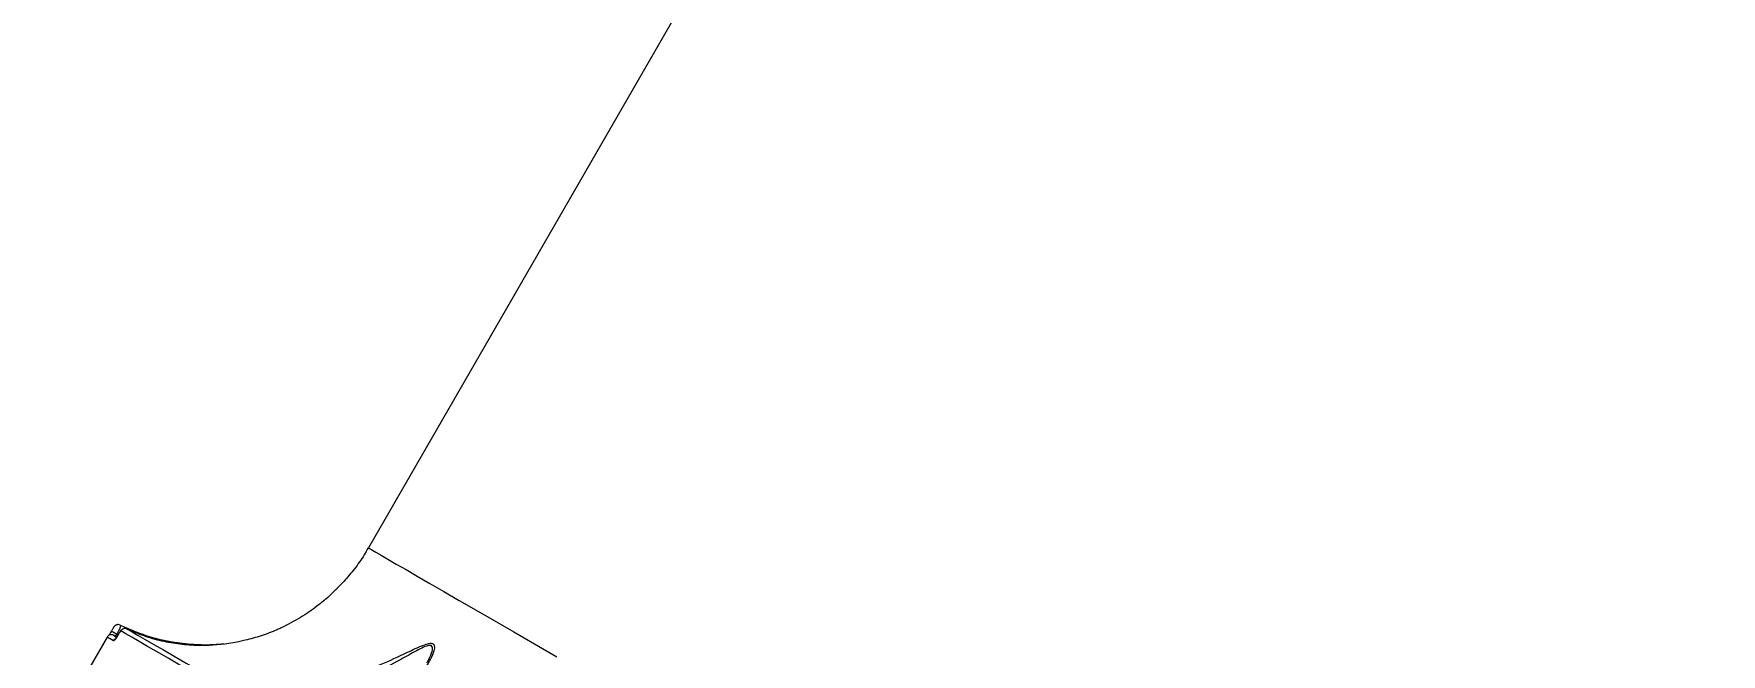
# Model space of a CAD drawing. Header units: millimetres. Extents: x -6006 to 5875, y -6399 to 6717.
# Drawn here: x 1345.5 to 1698.3, y 1281.6 to 1411.2 of the extents above; entities that cross this region are included whole.
import ezdxf

# ---------------------------------------------------------------- set-up
doc = ezdxf.new("R2010")
doc.units = ezdxf.units.MM
for name, color, linetype in [('DIKOM_ОБЪЕКТ', 7, 'Continuous'), ('DIKOM_РАЗМЕР_ЗОНА', 7, 'Continuous'), ('DIKOM_РАЗМЕР_ОБЪЕКТА', 7, 'Continuous')]:
    doc.layers.add(name, color=color, linetype=linetype)
doc.styles.add('style1', font='arial.ttf', dxfattribs={"width": 0.8})
doc.dimstyles.new('1-50', dxfattribs={"dimtxt": 300, "dimasz": 200, "dimexe": 100, "dimexo": 0, "dimgap": 100, "dimtad": 0, "dimdec": 0, "dimtxsty": 'style1', "dimcen": 0, "dimclrd": 7, "dimclre": 7, "dimadec": 1, "dimazin": 2, "dimtfac": 1, "dimtdec": 0, "dimtmove": 1, "dimatfit": 3, "dimfxl": 0, "dimlwd": 25, "dimlwe": 18, "dimarcsym": 0})

# ---------------------------------------------------------------- blocks, each defined once
blk = doc.blocks.new('*D15')
at = {"layer": 'Defpoints', "color": 0, "transparency": 16777216}
for p in [(-4354.46, 4593.05), (3409.28, 4593.05), (-1328.61, -3571.89)]:
    blk.add_point(p, dxfattribs=at)
at = {"layer": 'DIKOM_РАЗМЕР_ОБЪЕКТА', "color": 7, "lineweight": 18, "transparency": 16777216}
for p, q in [((3409.28, 4593.05), (-4454.46, 4593.05)), ((-1328.61, -3571.89), (-4454.46, -3571.89))]:
    blk.add_line(p, q, dxfattribs=at)
at = {"layer": 'DIKOM_РАЗМЕР_ОБЪЕКТА', "color": 7, "lineweight": 25, "transparency": 16777216}
for p, q in [((-4354.46, 4393.05), (-4354.46, 968.7)), ((-4354.46, -3371.89), (-4354.46, 52.46))]:
    blk.add_line(p, q, dxfattribs=at)
at = {"layer": 'DIKOM_РАЗМЕР_ОБЪЕКТА', "color": 7, "transparency": 16777216}
for points in [[(-4387.8, 4393.05), (-4321.13, 4393.05), (-4354.46, 4593.05)], [(-4387.8, -3371.89), (-4321.13, -3371.89), (-4354.46, -3571.89)]]:
    blk.add_solid(points, dxfattribs=at)
at = {"layer": 'DIKOM_РАЗМЕР_ОБЪЕКТА', "color": 0, "transparency": 16777216, "insert": (-4354.46, 510.58), "char_height": 300, "attachment_point": 5, "rotation": 90, "style": 'style1'}
blk.add_mtext('8150', dxfattribs=at)
blk = doc.blocks.new('*D16')
at = {"layer": 'Defpoints', "color": 0, "transparency": 16777216}
for p in [(3934.59, 4272.92), (-3710.11, -290.96), (3934.59, -4791.62)]:
    blk.add_point(p, dxfattribs=at)
at = {"layer": 'DIKOM_РАЗМЕР_ОБЪЕКТА', "color": 7, "lineweight": 18, "transparency": 16777216}
for p, q in [((3934.59, 4272.92), (3934.59, -4891.62)), ((-3710.11, -290.96), (-3710.11, -4891.62))]:
    blk.add_line(p, q, dxfattribs=at)
at = {"layer": 'DIKOM_РАЗМЕР_ОБЪЕКТА', "color": 7, "lineweight": 25, "transparency": 16777216}
for p, q in [((-3510.11, -4791.62), (-1432.64, -4791.62)), ((3734.59, -4791.62), (-518.7, -4791.62))]:
    blk.add_line(p, q, dxfattribs=at)
at = {"layer": 'DIKOM_РАЗМЕР_ОБЪЕКТА', "color": 7, "transparency": 16777216}
for points in [[(-3510.11, -4758.29), (-3510.11, -4824.96), (-3710.11, -4791.62)], [(3734.59, -4758.29), (3734.59, -4824.96), (3934.59, -4791.62)]]:
    blk.add_solid(points, dxfattribs=at)
at = {"layer": 'DIKOM_РАЗМЕР_ОБЪЕКТА', "color": 0, "transparency": 16777216, "insert": (-975.67, -4791.62), "char_height": 300, "attachment_point": 5, "style": 'style1'}
blk.add_mtext('7650', dxfattribs=at)
blk = doc.blocks.new('*D14')
at = {"layer": 'Defpoints', "color": 0, "transparency": 16777216}
for p in [(3463.26, 6716.57), (-5809.49, -5571.89), (-1350.38, -5571.89)]:
    blk.add_point(p, dxfattribs=at)
at = {"layer": 'DIKOM_РАЗМЕР_ЗОНА', "color": 7, "lineweight": 18, "transparency": 16777216}
for p, q in [((3463.26, 6716.57), (-5909.49, 6716.57)), ((-1350.38, -5571.89), (-5909.49, -5571.89))]:
    blk.add_line(p, q, dxfattribs=at)
at = {"layer": 'DIKOM_РАЗМЕР_ЗОНА', "color": 7, "lineweight": 25, "transparency": 16777216}
for p, q in [((-5809.49, 6516.57), (-5809.49, 1149.14)), ((-5809.49, -5371.89), (-5809.49, 69.36))]:
    blk.add_line(p, q, dxfattribs=at)
at = {"layer": 'DIKOM_РАЗМЕР_ЗОНА', "color": 7, "transparency": 16777216}
for points in [[(-5842.83, 6516.57), (-5776.16, 6516.57), (-5809.49, 6716.57)], [(-5842.83, -5371.89), (-5776.16, -5371.89), (-5809.49, -5571.89)]]:
    blk.add_solid(points, dxfattribs=at)
at = {"layer": 'DIKOM_РАЗМЕР_ЗОНА', "color": 0, "transparency": 16777216, "insert": (-5809.49, 609.25), "char_height": 300, "attachment_point": 5, "rotation": 90, "style": 'style1'}
blk.add_mtext('12300', dxfattribs=at)
blk = doc.blocks.new('*D13')
at = {"layer": 'Defpoints', "color": 0, "transparency": 16777216}
for p in [(5874.9, 4901.57), (-5210.11, -1293.83), (5874.9, -6202.3)]:
    blk.add_point(p, dxfattribs=at)
at = {"layer": 'DIKOM_РАЗМЕР_ЗОНА', "color": 7, "lineweight": 18, "transparency": 16777216}
for p, q in [((5874.9, 4901.57), (5874.9, -6302.3)), ((-5210.11, -1293.83), (-5210.11, -6302.3))]:
    blk.add_line(p, q, dxfattribs=at)
at = {"layer": 'DIKOM_РАЗМЕР_ЗОНА', "color": 7, "lineweight": 25, "transparency": 16777216}
for p, q in [((-5010.11, -6202.3), (160.46, -6202.3)), ((5674.9, -6202.3), (1240.24, -6202.3))]:
    blk.add_line(p, q, dxfattribs=at)
at = {"layer": 'DIKOM_РАЗМЕР_ЗОНА', "color": 7, "transparency": 16777216}
for points in [[(-5010.11, -6168.97), (-5010.11, -6235.64), (-5210.11, -6202.3)], [(5674.9, -6168.97), (5674.9, -6235.64), (5874.9, -6202.3)]]:
    blk.add_solid(points, dxfattribs=at)
at = {"layer": 'DIKOM_РАЗМЕР_ЗОНА', "color": 0, "transparency": 16777216, "insert": (700.35, -6202.3), "char_height": 300, "attachment_point": 5, "style": 'style1'}
blk.add_mtext('11100', dxfattribs=at)

msp = doc.modelspace()

# ---------------------------------------------------------------- linework, layer by layer
at = {"layer": 'DIKOM_ОБЪЕКТ', "color": 7, "linetype": 'Continuous', "lineweight": 15}
for p, q in [((1600.5, 1624.33), (1415.45, 1303.81)), ((1360.82, 1285.18), (1354.07, 1273.49)), ((1361.73, 1286.42), (1361.72, 1286.4)), ((1362.27, 1285.5), (1362.3, 1285.48)), ((1362.83, 1285.18), (1362.3, 1285.48)), ((1362.89, 1285.76), (1362.87, 1285.73)), ((1362.87, 1285.73), (1363.09, 1285.6)), ((1363.12, 1285.66), (1362.89, 1285.76)), ((1363.14, 1285.69), (1363.09, 1285.6)), ((1363.15, 1285.69), (1363.09, 1285.6)), ((1363.09, 1285.6), (1363.09, 1285.6)), ((1363.14, 1285.69), (1363.15, 1285.69))]:
    msp.add_line(p, q, dxfattribs=at)
at = {"layer": 'DIKOM_ОБЪЕКТ', "color": 7, "linetype": 'Continuous', "lineweight": 15, "flags": 128}
for points in [[(1415.45, 1303.81), (1415.46, 1303.81), (1415.66, 1303.69), (1416.17, 1303.39), (1416.99, 1302.92), (1418.12, 1302.27), (1419.55, 1301.45), (1421.28, 1300.44), (1423.32, 1299.27), (1425.66, 1297.92), (1428.29, 1296.4), (1431.22, 1294.71), (1434.45, 1292.84), (1437.96, 1290.81), (1441.76, 1288.62), (1445.85, 1286.26), (1450.21, 1283.74), (1454.85, 1281.06)], [(1362.2, 1284.38), (1361.79, 1284.62), (1361.46, 1284.81), (1361.19, 1284.97), (1361, 1285.08), (1360.87, 1285.15), (1360.82, 1285.18), (1360.82, 1285.18)], [(1362.87, 1285.73), (1362.67, 1285.85), (1362.46, 1285.97), (1362.26, 1286.08), (1362.07, 1286.19), (1361.92, 1286.28), (1361.81, 1286.34), (1361.74, 1286.38), (1361.72, 1286.4)], [(1362.89, 1285.76), (1362.68, 1285.87), (1362.47, 1286), (1362.27, 1286.11), (1362.09, 1286.22), (1361.94, 1286.31), (1361.82, 1286.37), (1361.75, 1286.41), (1361.73, 1286.42)], [(1362.19, 1285.55), (1362.19, 1285.55), (1362.24, 1285.52), (1362.36, 1285.44), (1362.56, 1285.33), (1362.71, 1285.25)], [(1362.3, 1285.48), (1362.21, 1285.54), (1362.19, 1285.55)], [(1378.81, 1277.75), (1376.07, 1279.33), (1373.57, 1280.78), (1371.31, 1282.08), (1369.3, 1283.24), (1367.54, 1284.26), (1366.02, 1285.14), (1364.74, 1285.87), (1363.72, 1286.46)], [(1365.02, 1286.87), (1366.04, 1286.28), (1367.31, 1285.54), (1368.82, 1284.67), (1370.59, 1283.65), (1372.6, 1282.49), (1374.85, 1281.19), (1377.34, 1279.75), (1380.07, 1278.17)]]:
    msp.add_lwpolyline(points, dxfattribs=at)
at = {"layer": 'DIKOM_ОБЪЕКТ', "color": 7, "linetype": 'Continuous', "lineweight": 15}
for centre, radius, start, end in [((1363.07, 1283.88), 1.01, 123.2697, 149.975), ((1364.58, 1285.97), 0.998, 64.3416, 150.1085)]:
    msp.add_arc(centre, radius, start, end, dxfattribs=at)
for points, knots in [([(1415.42, 1303.83), (1415.14, 1303.33), (1414.29, 1301.81), (1412.58, 1299.45), (1410.68, 1297.11), (1409.36, 1295.82), (1408.87, 1295.35)], [0, 0, 0, 0, 0.158753, 0.486708, 0.809627, 1, 1, 1, 1]), ([(1408.89, 1295.32), (1408.87, 1295.3), (1408.81, 1295.23), (1407.97, 1294.41), (1406.58, 1293.13), (1404.34, 1291.31), (1401.31, 1289.17), (1398.57, 1287.79), (1397.19, 1287.09)], [0, 0, 0, 0, 0.071801, 0.184815, 0.335876, 0.490942, 0.743114, 1, 1, 1, 1]), ([(1363.57, 1287.7), (1363.56, 1287.7), (1363.46, 1287.77), (1363.23, 1287.8), (1362.95, 1287.79), (1362.72, 1287.71), (1362.55, 1287.61), (1362.43, 1287.51), (1362.36, 1287.43), (1362.31, 1287.36), (1362.23, 1287.24), (1362.1, 1287.05), (1361.91, 1286.73), (1361.79, 1286.52), (1361.73, 1286.42)], [0, 0, 0, 0, 0.005664, 0.125599, 0.221599, 0.302571, 0.371063, 0.426632, 0.466951, 0.5038, 0.565119, 0.75235, 0.888007, 1, 1, 1, 1]), ([(1363.57, 1287.7), (1363.56, 1287.7), (1363.46, 1287.77), (1363.23, 1287.8), (1362.95, 1287.79), (1362.72, 1287.71), (1362.55, 1287.61), (1362.43, 1287.51), (1362.36, 1287.43), (1362.31, 1287.36), (1362.23, 1287.24), (1362.1, 1287.05), (1361.91, 1286.73), (1361.79, 1286.52), (1361.73, 1286.42)], [0, 0, 0, 0, 0.005664, 0.125599, 0.221599, 0.302571, 0.371063, 0.426632, 0.466951, 0.5038, 0.565119, 0.75235, 0.888007, 1, 1, 1, 1]), ([(1363.58, 1287.7), (1363.6, 1287.67), (1363.64, 1287.61), (1363.58, 1287.31), (1363.42, 1286.87), (1363.19, 1286.33), (1362.99, 1285.95), (1362.89, 1285.76)], [0, 0, 0, 0, 0.184785, 0.398803, 0.601266, 0.799034, 1, 1, 1, 1]), ([(1363.58, 1287.7), (1365.35, 1286.93), (1368.83, 1285.41), (1372.9, 1284.43), (1375.1, 1284.08), (1375.45, 1284.03)], [0, 0, 0, 0, 0.46653, 0.915019, 1, 1, 1, 1]), ([(1362.3, 1285.48), (1362.26, 1285.5), (1362.2, 1285.54), (1362.19, 1285.55), (1362.18, 1285.55), (1362.19, 1285.55), (1362.18, 1285.55), (1362.18, 1285.55), (1362.17, 1285.56), (1362.16, 1285.56), (1362.11, 1285.59), (1362.01, 1285.63), (1361.81, 1285.68), (1361.55, 1285.69), (1361.24, 1285.59), (1360.98, 1285.42), (1360.88, 1285.25), (1360.84, 1285.18)], [0, 0, 0, 0, 0.512501, 0.756109, 0.817629, 0.858064, 0.865636, 0.868252, 0.869635, 0.870758, 0.872715, 0.884199, 0.897862, 0.923722, 0.950629, 0.979863, 1, 1, 1, 1]), ([(1361.72, 1286.4), (1361.71, 1286.38), (1361.62, 1286.23), (1361.46, 1285.96), (1361.34, 1285.76), (1361.29, 1285.67)], [0, 0, 0, 0, 0.043498, 0.588376, 1, 1, 1, 1]), ([(1363.09, 1285.6), (1363.06, 1285.54), (1362.94, 1285.33), (1362.73, 1285), (1362.49, 1284.66), (1362.29, 1284.41), (1362.23, 1284.39), (1362.2, 1284.38)], [0, 0, 0, 0, 0.079649, 0.275719, 0.470766, 0.710533, 1, 1, 1, 1]), ([(1362.87, 1285.73), (1362.85, 1285.69), (1362.82, 1285.65), (1362.75, 1285.57), (1362.65, 1285.5), (1362.52, 1285.45), (1362.4, 1285.44), (1362.33, 1285.47), (1362.3, 1285.48)], [0, 0, 0, 0, 0.127248, 0.162647, 0.340419, 0.545333, 0.783136, 1, 1, 1, 1]), ([(1363.04, 1285.53), (1363.01, 1285.47), (1362.91, 1285.3), (1362.74, 1285.04), (1362.58, 1284.8), (1362.48, 1284.67), (1362.47, 1284.67), (1362.47, 1284.66)], [0, 0, 0, 0, 0.121477, 0.360428, 0.619465, 0.871728, 1, 1, 1, 1]), ([(1365.01, 1286.87), (1365.01, 1286.87), (1364.91, 1286.94), (1364.68, 1286.97), (1364.37, 1286.96), (1364.13, 1286.88), (1363.94, 1286.76), (1363.79, 1286.62), (1363.63, 1286.44), (1363.44, 1286.19), (1363.25, 1285.88), (1363.16, 1285.71), (1363.12, 1285.66)], [0, 0, 0, 0, 0.000515, 0.130589, 0.234929, 0.326031, 0.408956, 0.49086, 0.606111, 0.79712, 0.93399, 1, 1, 1, 1]), ([(1363.72, 1286.46), (1363.7, 1286.46), (1363.66, 1286.45), (1363.53, 1286.29), (1363.38, 1286.07), (1363.25, 1285.86), (1363.17, 1285.73), (1363.15, 1285.69)], [0, 0, 0, 0, 0.302582, 0.534683, 0.72549, 0.917059, 1, 1, 1, 1]), ([(1397.19, 1287.09), (1396.92, 1286.97), (1395.54, 1286.35), (1393.05, 1285.41), (1388.55, 1284.12), (1384.15, 1283.48), (1379.62, 1283.38), (1376.05, 1283.62), (1372.24, 1284.29), (1368.53, 1285.33), (1366.19, 1286.35), (1365.02, 1286.87)], [0, 0, 0, 0, 0.024292, 0.122247, 0.220215, 0.421513, 0.511888, 0.632233, 0.75259, 0.876293, 1, 1, 1, 1]), ([(1375.45, 1284.03), (1377, 1283.85), (1379.51, 1283.56), (1382.84, 1283.59), (1384.51, 1283.76), (1385.2, 1283.83)], [0, 0, 0, 0, 0.485557, 0.787978, 1, 1, 1, 1]), ([(1375.45, 1284.03), (1375.46, 1284.03), (1375.53, 1284.02), (1375.63, 1283.96), (1375.68, 1283.79), (1375.7, 1283.75)], [0, 0, 0, 0, 0.091179, 0.773571, 1, 1, 1, 1]), ([(1397.62, 1274.7), (1398.89, 1274.79), (1401.63, 1274.99), (1405.96, 1275.71), (1410.91, 1276.9), (1416.19, 1278.66), (1420.99, 1280.73), (1424.35, 1282.36), (1426.46, 1283.33), (1427.82, 1283.85), (1428.57, 1283.93), (1429.03, 1283.78), (1429.33, 1283.38), (1429.18, 1282.22), (1428.47, 1280.55), (1426.93, 1278.03), (1424.31, 1274.95), (1420.97, 1272.34), (1417.9, 1270.64), (1416.24, 1270), (1415.4, 1269.68)], [0, 0, 0, 0, 0.059054, 0.126771, 0.196529, 0.289997, 0.386195, 0.452769, 0.486432, 0.520905, 0.548913, 0.554251, 0.580046, 0.615211, 0.661735, 0.709493, 0.806139, 0.905605, 0.952554, 1, 1, 1, 1]), ([(1427.69, 1279.8), (1427.74, 1279.88), (1428.19, 1280.59), (1428.69, 1281.75), (1428.95, 1282.97), (1428.7, 1283.36), (1428.28, 1283.48), (1427.56, 1283.34), (1426.26, 1282.73), (1424.2, 1281.61), (1420.94, 1279.78), (1416.27, 1277.42), (1411.18, 1275.35), (1406.32, 1273.86), (1402.15, 1272.9), (1399.41, 1272.55), (1398.2, 1272.4), (1398.2, 1272.4)], [0, 0, 0, 0, 0.008267, 0.079143, 0.129203, 0.164783, 0.172131, 0.211212, 0.260118, 0.310968, 0.411457, 0.554731, 0.701402, 0.805008, 0.911015, 0.999953, 1, 1, 1, 1])]:
    msp.add_open_spline(points, degree=3, knots=knots, dxfattribs=at)

# ---------------------------------------------------------------- dimensions: what is measured, and where the dimension line sits
at = {"layer": 'DIKOM_РАЗМЕР_ЗОНА'}
dim = msp.add_linear_dim(base=(-5809.49, -5571.89), p1=(3463.26, 6716.57), p2=(-1350.38, -5571.89), angle=90, text='12300', dimstyle='1-50', override={"dimscale": 1, "dimtix": 0, "dimtofl": 1, "dimtmove": 1, "dimatfit": 3}, dxfattribs=at)
dim.commit()
dim.dimension.update_dxf_attribs({"geometry": '*D14', "text_midpoint": (-5809.49, 609.25), "dimtype": 160})
dim = msp.add_linear_dim(base=(5874.9, -6202.3), p1=(-5210.11, -1293.83), p2=(5874.9, 4901.57), text='11100', dimstyle='1-50', override={"dimscale": 1, "dimtix": 0, "dimtofl": 1, "dimtmove": 1, "dimatfit": 3}, dxfattribs=at)
dim.commit()
dim.dimension.update_dxf_attribs({"geometry": '*D13', "text_midpoint": (700.35, -6202.3), "dimtype": 160})
at = {"layer": 'DIKOM_РАЗМЕР_ОБЪЕКТА'}
dim = msp.add_linear_dim(base=(-4354.46, 4593.05), p1=(-1328.61, -3571.89), p2=(3409.28, 4593.05), angle=90, text='8150', dimstyle='1-50', override={"dimscale": 1, "dimtix": 0, "dimtofl": 1, "dimtmove": 1, "dimatfit": 3}, dxfattribs=at)
dim.commit()
dim.dimension.update_dxf_attribs({"geometry": '*D15', "text_midpoint": (-4354.46, 510.58)})
dim = msp.add_linear_dim(base=(3934.59, -4791.62), p1=(-3710.11, -290.96), p2=(3934.59, 4272.92), text='7650', dimstyle='1-50', override={"dimscale": 1, "dimtix": 0, "dimtofl": 1, "dimtmove": 1, "dimatfit": 3}, dxfattribs=at)
dim.commit()
dim.dimension.update_dxf_attribs({"geometry": '*D16', "text_midpoint": (-975.67, -4791.62), "dimtype": 160})

doc.saveas('drawing.dxf')
